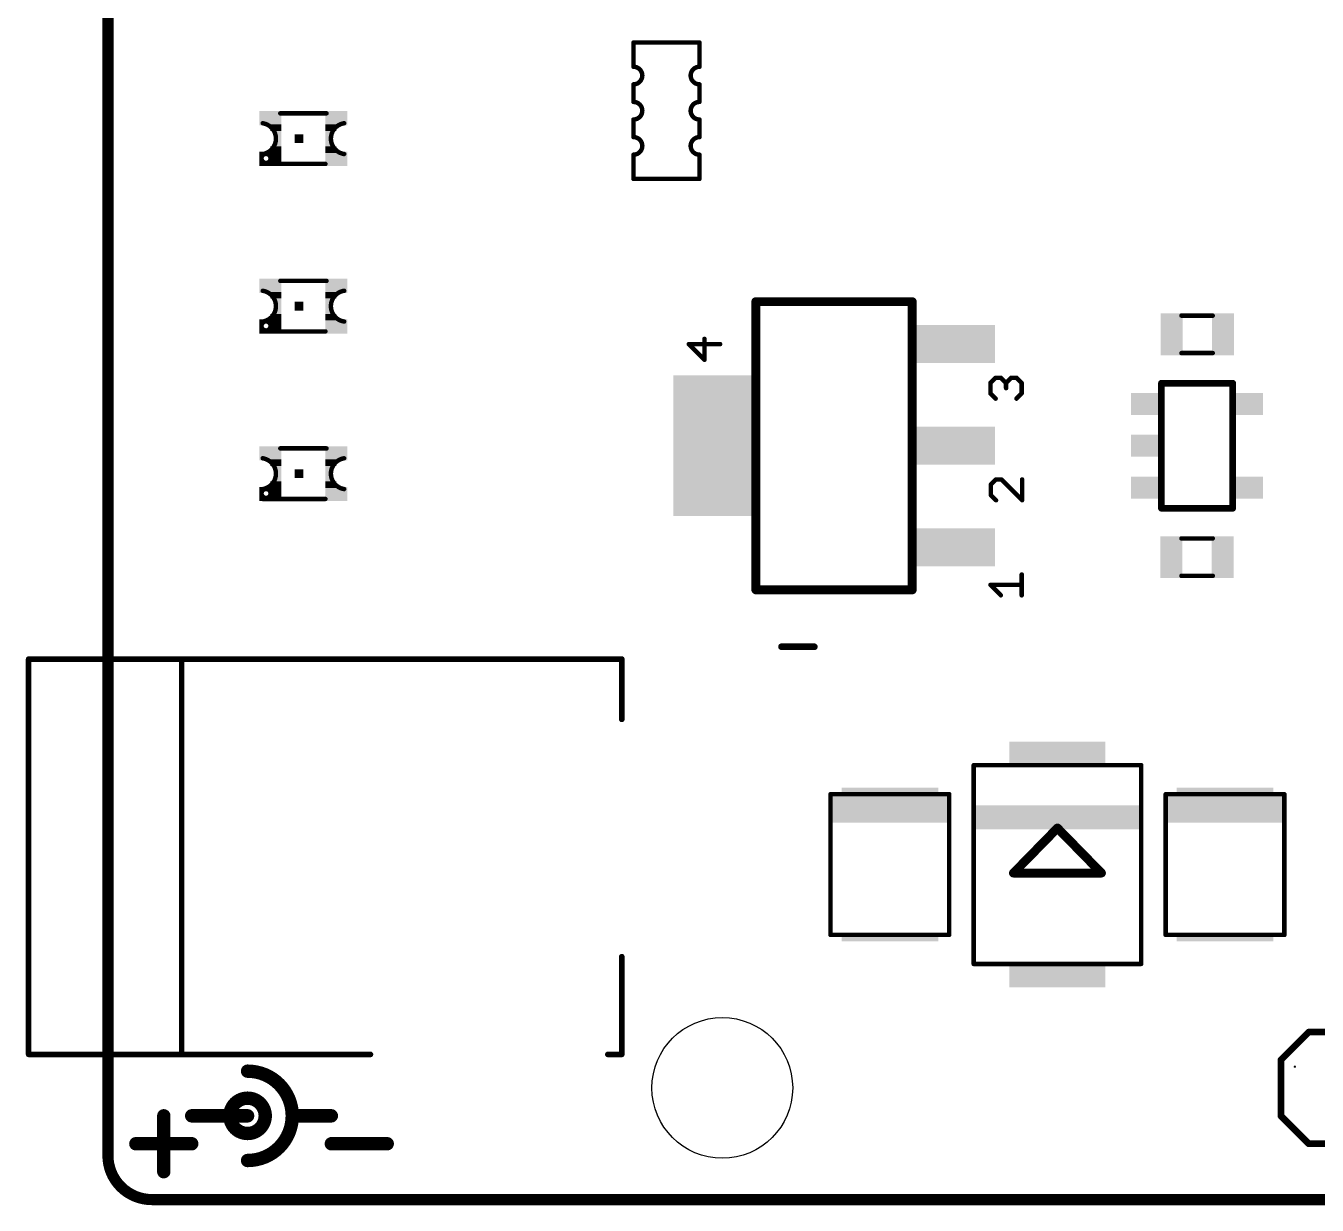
# Model space of a CAD drawing. Extents: x -1.9 to 68.7, y -0.1 to 62.9.
# Drawn here: x -1.87 to 27.5, y -0.13 to 26.7 of the extents above; entities that cross this region are included whole.
import ezdxf

# ---------------------------------------------------------------- set-up
doc = ezdxf.new("R2010")
doc.units = 0
for name, color, linetype in [('20', 53, 'CONTINUOUS'), ('21', 253, 'CONTINUOUS'), ('51', 253, 'CONTINUOUS')]:
    doc.layers.add(name, color=color, linetype=linetype)

# ---------------------------------------------------------------- blocks, each defined once
blk = doc.blocks.new('RECT')
blk.add_solid([(-0.5, -0.5), (0.5, -0.5), (-0.5, 0.5), (0.5, 0.5)])

msp = doc.modelspace()

# ---------------------------------------------------------------- linework, layer by layer
at = {"layer": '20', "const_width": 0.254}
for points in [[(0, 1), (0, 52.34)], [(65.04, 0), (1, 0)]]:
    msp.add_lwpolyline(points, dxfattribs=at)
at = {"layer": '20'}
for points, const_width in [([(0, 1, 0.4142), (1, 0)], 0.254), ([(0.0635, 1, 1), (-0.0635, 1)], 0.127), ([(-0.0635, 1, 1), (0.0635, 1)], 0.127), ([(1, 0.0635, 1), (1, -0.0635)], 0.127), ([(1, -0.0635, 1), (1, 0.0635)], 0.127)]:
    msp.add_lwpolyline(points, format="xyb", dxfattribs=dict(at, const_width=const_width))
msp.add_circle((13.97, 2.54), 1.6, dxfattribs=at)
at = {"layer": '21'}
for points, const_width in [([(14.732, 20.4216), (18.288, 20.4216)], 0.2032), ([(14.732, 13.8684), (14.732, 20.4216)], 0.2032), ([(18.288, 20.4216), (18.288, 13.8684)], 0.2032), ([(13.9192, 19.4567), (13.2074, 19.4567)], 0.1016), ([(13.2074, 19.4567), (13.5633, 19.1008)], 0.1016), ([(13.5633, 19.1008), (13.5633, 19.5753)], 0.1016), ([(20.0654, 18.5725), (20.184, 18.6911)], 0.1016), ([(20.0654, 18.3352), (20.0654, 18.5725)], 0.1016), ([(20.184, 18.6911), (20.3027, 18.6911)], 0.1016), ([(20.3027, 18.6911), (20.4213, 18.5725)], 0.1016), ([(20.4213, 18.5725), (20.5399, 18.6911)], 0.1016), ([(20.4213, 18.5725), (20.4213, 18.4539)], 0.1016), ([(20.5399, 18.6911), (20.6586, 18.6911)], 0.1016), ([(20.6586, 18.6911), (20.7772, 18.5725)], 0.1016), ([(20.7772, 18.5725), (20.7772, 18.3352)], 0.1016), ([(23.955, 18.567), (25.575, 18.567)], 0.1524), ([(23.955, 18.473), (23.955, 18.567)], 0.1524), ([(25.575, 18.567), (25.575, 18.473)], 0.1524), ([(20.184, 18.2166), (20.0654, 18.3352)], 0.1016), ([(20.7772, 18.3352), (20.6586, 18.2166)], 0.1016), ([(23.955, 17.573), (23.955, 17.667)], 0.1524), ([(25.575, 17.667), (25.575, 16.623)], 0.1524), ([(23.955, 16.623), (23.955, 16.717)], 0.1524), ([(20.1934, 16.3797), (20.0748, 16.2611)], 0.1016), ([(20.0748, 16.2611), (20.0748, 16.0238)], 0.1016), ([(20.3121, 16.3797), (20.1934, 16.3797)], 0.1016), ([(20.7866, 15.9052), (20.3121, 16.3797)], 0.1016), ([(20.7866, 16.3797), (20.7866, 15.9052)], 0.1016), ([(20.0748, 16.0238), (20.1934, 15.9052)], 0.1016), ([(23.955, 15.723), (23.955, 15.817)], 0.1524), ([(25.575, 15.817), (25.575, 15.723)], 0.1524), ([(25.575, 15.723), (23.955, 15.723)], 0.1524), ([(20.7772, 13.7432), (20.7772, 14.2177)], 0.1016), ([(18.288, 13.8684), (14.732, 13.8684)], 0.2032), ([(20.3027, 13.7432), (20.0654, 13.9805)], 0.1016), ([(20.0654, 13.9805), (20.7772, 13.9805)], 0.1016), ([(15.3162, 12.5735), (16.0619, 12.5735)], 0.1524), ([(1.6764, 12.2936), (-1.8034, 12.2936)], 0.127), ([(-1.8034, 12.2936), (-1.8034, 3.302)], 0.127), ([(11.684, 12.2936), (1.6764, 12.2936)], 0.127), ([(1.6764, 3.3274), (1.6764, 12.2936)], 0.127), ([(11.684, 10.922), (11.684, 12.2936)], 0.127), ([(19.685, 9.8806), (19.685, 5.3594)], 0.1016), ([(23.495, 9.8806), (23.495, 5.3594)], 0.1016), ([(21.59, 8.45), (20.59, 7.427)], 0.2032), ([(22.59, 7.427), (21.59, 8.45)], 0.2032), ([(20.59, 7.427), (22.59, 7.427)], 0.2032), ([(11.684, 5.5245), (11.684, 3.302)], 0.127), ([(27.305, 3.81), (26.67, 3.175)], 0.1524), ([(27.305, 3.81), (28.575, 3.81)], 0.1524), ([(-1.8034, 3.302), (5.969, 3.302)], 0.127), ([(11.684, 3.302), (11.3665, 3.302)], 0.127), ([(26.67, 3.175), (26.67, 1.905)], 0.1524), ([(26.9874, 3.023), (26.9875, 3.0231)], 0.0508), ([(1.27, 1.905), (1.27, 0.635)], 0.3048), ([(1.905, 1.905), (3.175, 1.905)], 0.3048), ([(4.191, 1.905), (5.08, 1.905)], 0.3048), ([(26.67, 1.905), (27.305, 1.27)], 0.1524), ([(0.635, 1.27), (1.905, 1.27)], 0.3048), ([(5.08, 1.27), (6.35, 1.27)], 0.3048), ([(28.575, 1.27), (27.305, 1.27)], 0.1524)]:
    msp.add_lwpolyline(points, dxfattribs=dict(at, const_width=const_width))
for points, const_width in [([(14.732, 20.4724, 1), (14.732, 20.3708)], 0.1016), ([(14.7828, 20.4216, 1), (14.6812, 20.4216)], 0.1016), ([(18.3388, 20.4216, 1), (18.2372, 20.4216)], 0.1016), ([(18.288, 20.3708, 1), (18.288, 20.4724)], 0.1016), ([(13.2254, 19.4747, 1), (13.1894, 19.4387)], 0.0508), ([(13.2074, 19.4821, 1), (13.2074, 19.4313)], 0.0508), ([(13.5887, 19.5753, 1), (13.5379, 19.5753)], 0.0508), ([(13.9192, 19.4313, 1), (13.9192, 19.4821)], 0.0508), ([(13.5379, 19.1008, 1), (13.5887, 19.1008)], 0.0508), ([(13.5453, 19.0828, 1), (13.5813, 19.1188)], 0.0508), ([(20.0474, 18.5905, 1), (20.0834, 18.5545)], 0.0508), ([(20.0908, 18.5725, 1), (20.04, 18.5725)], 0.0508), ([(20.184, 18.7165, 1), (20.184, 18.6657)], 0.0508), ([(20.202, 18.6732, 1), (20.1661, 18.7091)], 0.0508), ([(20.3206, 18.7091, 1), (20.2847, 18.6732)], 0.0508), ([(20.3027, 18.6657, 1), (20.3027, 18.7165)], 0.0508), ([(20.4033, 18.5905, 1), (20.4393, 18.5545)], 0.0508), ([(20.4467, 18.5725, 1), (20.3959, 18.5725)], 0.0508), ([(20.4033, 18.5545, 1), (20.4393, 18.5905)], 0.0508), ([(20.5399, 18.7165, 1), (20.5399, 18.6657)], 0.0508), ([(20.5579, 18.6732, 1), (20.522, 18.7091)], 0.0508), ([(20.6765, 18.7091, 1), (20.6406, 18.6732)], 0.0508), ([(20.6586, 18.6657, 1), (20.6586, 18.7165)], 0.0508), ([(20.8026, 18.5725, 1), (20.7518, 18.5725)], 0.0508), ([(20.7592, 18.5545, 1), (20.7952, 18.5905)], 0.0508), ([(23.955, 18.6051, 1), (23.955, 18.5289)], 0.0762), ([(23.9931, 18.567, 1), (23.9169, 18.567)], 0.0762), ([(23.9169, 18.473, 1), (23.9931, 18.473)], 0.0762), ([(25.6131, 18.567, 1), (25.5369, 18.567)], 0.0762), ([(25.5369, 18.473, 1), (25.6131, 18.473)], 0.0762), ([(25.575, 18.5289, 1), (25.575, 18.6051)], 0.0762), ([(20.0834, 18.3532, 1), (20.0474, 18.3173)], 0.0508), ([(20.04, 18.3352, 1), (20.0908, 18.3352)], 0.0508), ([(20.1661, 18.1986, 1), (20.202, 18.2346)], 0.0508), ([(20.3959, 18.4539, 1), (20.4467, 18.4539)], 0.0508), ([(20.6406, 18.2346, 1), (20.6765, 18.1986)], 0.0508), ([(20.7518, 18.3352, 1), (20.8026, 18.3352)], 0.0508), ([(20.7952, 18.3173, 1), (20.7592, 18.3532)], 0.0508), ([(23.9931, 17.667, 1), (23.9169, 17.667)], 0.0762), ([(25.6131, 17.667, 1), (25.5369, 17.667)], 0.0762), ([(23.9169, 17.573, 1), (23.9931, 17.573)], 0.0762), ([(23.9931, 16.717, 1), (23.9169, 16.717)], 0.0762), ([(23.9169, 16.623, 1), (23.9931, 16.623)], 0.0762), ([(25.5369, 16.623, 1), (25.6131, 16.623)], 0.0762), ([(20.0568, 16.2791, 1), (20.0928, 16.2431)], 0.0508), ([(20.1002, 16.2611, 1), (20.0494, 16.2611)], 0.0508), ([(20.1934, 16.4051, 1), (20.1934, 16.3543)], 0.0508), ([(20.2114, 16.3618, 1), (20.1755, 16.3977)], 0.0508), ([(20.33, 16.3977, 1), (20.2941, 16.3618)], 0.0508), ([(20.3121, 16.3543, 1), (20.3121, 16.4051)], 0.0508), ([(20.812, 16.3797, 1), (20.7612, 16.3797)], 0.0508), ([(20.0928, 16.0418, 1), (20.0568, 16.0059)], 0.0508), ([(20.0494, 16.0238, 1), (20.1002, 16.0238)], 0.0508), ([(20.1755, 15.8872, 1), (20.2114, 15.9232)], 0.0508), ([(20.7612, 15.9052, 1), (20.812, 15.9052)], 0.0508), ([(20.7686, 15.8872, 1), (20.8046, 15.9232)], 0.0508), ([(23.9931, 15.817, 1), (23.9169, 15.817)], 0.0762), ([(25.6131, 15.817, 1), (25.5369, 15.817)], 0.0762), ([(23.955, 15.7611, 1), (23.955, 15.6849)], 0.0762), ([(23.9169, 15.723, 1), (23.9931, 15.723)], 0.0762), ([(25.5369, 15.723, 1), (25.6131, 15.723)], 0.0762), ([(25.575, 15.6849, 1), (25.575, 15.7611)], 0.0762), ([(20.8026, 14.2177, 1), (20.7518, 14.2177)], 0.0508), ([(14.732, 13.9192, 1), (14.732, 13.8176)], 0.1016), ([(14.6812, 13.8684, 1), (14.7828, 13.8684)], 0.1016), ([(18.2372, 13.8684, 1), (18.3388, 13.8684)], 0.1016), ([(18.288, 13.8176, 1), (18.288, 13.9192)], 0.1016), ([(20.0834, 13.9984, 1), (20.0474, 13.9625)], 0.0508), ([(20.0654, 14.0059, 1), (20.0654, 13.9551)], 0.0508), ([(20.7772, 13.9551, 1), (20.7772, 14.0059)], 0.0508), ([(20.2847, 13.7252, 1), (20.3206, 13.7612)], 0.0508), ([(20.7518, 13.7432, 1), (20.8026, 13.7432)], 0.0508), ([(15.3162, 12.6116, 1), (15.3162, 12.5354)], 0.0762), ([(16.0619, 12.5354, 1), (16.0619, 12.6116)], 0.0762), ([(-1.8034, 12.3254, 1), (-1.8034, 12.2619)], 0.0635), ([(-1.7717, 12.2936, 1), (-1.8352, 12.2936)], 0.0635), ([(1.6764, 12.3254, 1), (1.6764, 12.2619)], 0.0635), ([(1.7082, 12.2936, 1), (1.6447, 12.2936)], 0.0635), ([(1.6764, 12.2619, 1), (1.6764, 12.3254)], 0.0635), ([(11.7158, 12.2936, 1), (11.6523, 12.2936)], 0.0635), ([(11.684, 12.2619, 1), (11.684, 12.3254)], 0.0635), ([(11.6523, 10.922, 1), (11.7158, 10.922)], 0.0635), ([(19.7104, 9.8806, 1), (19.6596, 9.8806)], 0.0508), ([(23.5204, 9.8806, 1), (23.4696, 9.8806)], 0.0508), ([(21.6263, 8.4855, 1), (21.5537, 8.4145)], 0.1016), ([(21.6263, 8.4145, 1), (21.5537, 8.4855)], 0.1016), ([(20.59, 7.4778, 1), (20.59, 7.3762)], 0.1016), ([(20.5537, 7.4625, 1), (20.6263, 7.3915)], 0.1016), ([(22.5537, 7.3915, 1), (22.6263, 7.4625)], 0.1016), ([(22.59, 7.3762, 1), (22.59, 7.4778)], 0.1016), ([(11.7158, 5.5245, 1), (11.6523, 5.5245)], 0.0635), ([(19.6596, 5.3594, 1), (19.7104, 5.3594)], 0.0508), ([(23.4696, 5.3594, 1), (23.5204, 5.3594)], 0.0508), ([(27.305, 3.8481, 1), (27.305, 3.7719)], 0.0762), ([(27.3319, 3.7831, 1), (27.2781, 3.8369)], 0.0762), ([(-1.8034, 3.3338, 1), (-1.8034, 3.2702)], 0.0635), ([(-1.8352, 3.302, 1), (-1.7717, 3.302)], 0.0635), ([(1.6447, 3.3274, 1), (1.7082, 3.3274)], 0.0635), ([(5.969, 3.2702, 1), (5.969, 3.3338)], 0.0635), ([(11.3665, 3.3338, 1), (11.3665, 3.2702)], 0.0635), ([(11.6523, 3.302, 1), (11.7158, 3.302)], 0.0635), ([(11.684, 3.2702, 1), (11.684, 3.3338)], 0.0635), ([(26.7081, 3.175, 1), (26.6319, 3.175)], 0.0762), ([(26.6431, 3.2019, 1), (26.6969, 3.1481)], 0.0762), ([(4.191, 1.905, 0.4142), (3.175, 2.921)], 0.3048), ([(3.175, 2.9972, 1), (3.175, 2.8448)], 0.1524), ([(26.9784, 3.032, 1), (26.9964, 3.014)], 0.0254), ([(26.9965, 3.0141, 1), (26.9785, 3.0321)], 0.0254), ([(3.175, 1.5034, 1), (3.175, 2.3066, 1), (3.175, 1.5034)], 0.3048), ([(1.3462, 1.905, 1), (1.1938, 1.905)], 0.1524), ([(1.905, 1.9812, 1), (1.905, 1.8288)], 0.1524), ([(3.175, 0.889, 0.4142), (4.191, 1.905)], 0.3048), ([(3.175, 1.8288, 1), (3.175, 1.9812)], 0.1524), ([(4.2672, 1.905, 1), (4.1148, 1.905)], 0.1524), ([(4.191, 1.9812, 1), (4.191, 1.8288)], 0.1524), ([(5.08, 1.8288, 1), (5.08, 1.9812)], 0.1524), ([(4.1148, 1.905, 1), (4.2672, 1.905)], 0.1524), ([(26.6319, 1.905, 1), (26.7081, 1.905)], 0.0762), ([(26.6969, 1.9319, 1), (26.6431, 1.8781)], 0.0762), ([(0.635, 1.3462, 1), (0.635, 1.1938)], 0.1524), ([(1.905, 1.1938, 1), (1.905, 1.3462)], 0.1524), ([(5.08, 1.3462, 1), (5.08, 1.1938)], 0.1524), ([(6.35, 1.1938, 1), (6.35, 1.3462)], 0.1524), ([(27.305, 1.3081, 1), (27.305, 1.2319)], 0.0762), ([(27.2781, 1.2431, 1), (27.3319, 1.2969)], 0.0762), ([(3.175, 0.9652, 1), (3.175, 0.8128)], 0.1524), ([(1.1938, 0.635, 1), (1.3462, 0.635)], 0.1524)]:
    msp.add_lwpolyline(points, format="xyb", dxfattribs=dict(at, const_width=const_width))
at = {"layer": '51'}
for points, const_width in [([(11.95, 25.765), (11.95, 26.315)], 0.1016), ([(11.95, 26.315), (13.45, 26.315)], 0.1016), ([(13.45, 26.315), (13.45, 25.765)], 0.1016), ([(11.95, 24.965), (11.95, 25.365)], 0.1016), ([(13.45, 25.365), (13.45, 24.965)], 0.1016), ([(3.92, 24.705), (4.97, 24.705)], 0.1016), ([(11.95, 24.165), (11.95, 24.565)], 0.1016), ([(13.45, 24.565), (13.45, 24.165)], 0.1016), ([(11.95, 23.215), (11.95, 23.765)], 0.1016), ([(13.45, 23.765), (13.45, 23.215)], 0.1016), ([(4.945, 23.555), (3.52, 23.555)], 0.1016), ([(13.45, 23.215), (11.95, 23.215)], 0.1016), ([(3.92, 20.895), (4.97, 20.895)], 0.1016), ([(25.121, 20.104), (24.409, 20.104)], 0.1016), ([(4.945, 19.745), (3.52, 19.745)], 0.1016), ([(25.121, 19.253), (24.409, 19.253)], 0.1016), ([(23.955, 15.723), (23.955, 18.567)], 0.1524), ([(25.575, 18.567), (25.575, 15.723)], 0.1524), ([(3.92, 17.085), (4.97, 17.085)], 0.1016), ([(4.945, 15.935), (3.52, 15.935)], 0.1016), ([(24.409, 15.037), (25.121, 15.037)], 0.1016), ([(24.409, 14.186), (25.121, 14.186)], 0.1016), ([(19.685, 9.8806), (23.495, 9.8806)], 0.1016), ([(16.43, 6.02), (16.43, 9.22)], 0.1016), ([(16.43, 9.22), (19.13, 9.22)], 0.1016), ([(19.13, 9.22), (19.13, 6.02)], 0.1016), ([(24.05, 6.02), (24.05, 9.22)], 0.1016), ([(24.05, 9.22), (26.75, 9.22)], 0.1016), ([(26.75, 9.22), (26.75, 6.02)], 0.1016), ([(19.13, 6.02), (16.43, 6.02)], 0.1016), ([(26.75, 6.02), (24.05, 6.02)], 0.1016), ([(19.685, 5.3594), (23.495, 5.3594)], 0.1016)]:
    msp.add_lwpolyline(points, dxfattribs=dict(at, const_width=const_width))
for points, const_width in [([(11.9754, 26.315, 1), (11.9246, 26.315)], 0.0508), ([(11.95, 26.3404, 1), (11.95, 26.2896)], 0.0508), ([(13.4754, 26.315, 1), (13.4246, 26.315)], 0.0508), ([(13.45, 26.2896, 1), (13.45, 26.3404)], 0.0508), ([(11.95, 25.365, 1), (11.95, 25.765)], 0.1016), ([(11.95, 25.7904, 1), (11.95, 25.7396)], 0.0508), ([(11.9246, 25.765, 1), (11.9754, 25.765)], 0.0508), ([(13.45, 25.765, 1), (13.45, 25.365)], 0.1016), ([(13.4246, 25.765, 1), (13.4754, 25.765)], 0.0508), ([(13.45, 25.7396, 1), (13.45, 25.7904)], 0.0508), ([(11.9754, 25.365, 1), (11.9246, 25.365)], 0.0508), ([(11.95, 25.3904, 1), (11.95, 25.3396)], 0.0508), ([(13.4754, 25.365, 1), (13.4246, 25.365)], 0.0508), ([(13.45, 25.3396, 1), (13.45, 25.3904)], 0.0508), ([(11.95, 24.565, 1), (11.95, 24.965)], 0.1016), ([(11.95, 24.9904, 1), (11.95, 24.9396)], 0.0508), ([(11.9246, 24.965, 1), (11.9754, 24.965)], 0.0508), ([(13.45, 24.965, 1), (13.45, 24.565)], 0.1016), ([(13.4246, 24.965, 1), (13.4754, 24.965)], 0.0508), ([(13.45, 24.9396, 1), (13.45, 24.9904)], 0.0508), ([(3.92, 24.7304, 1), (3.92, 24.6796)], 0.0508), ([(4.97, 24.6796, 1), (4.97, 24.7304)], 0.0508), ([(3.52, 23.78, 0.8571), (3.52, 24.48)], 0.1016), ([(3.5239, 24.5051, 1), (3.5161, 24.4549)], 0.0508), ([(5.37, 24.48, 0.8571), (5.37, 23.78)], 0.1016), ([(5.3739, 24.4549, 1), (5.3661, 24.5051)], 0.0508), ([(11.9754, 24.565, 1), (11.9246, 24.565)], 0.0508), ([(11.95, 24.5904, 1), (11.95, 24.5396)], 0.0508), ([(13.4754, 24.565, 1), (13.4246, 24.565)], 0.0508), ([(13.45, 24.5396, 1), (13.45, 24.5904)], 0.0508), ([(11.95, 23.765, 1), (11.95, 24.165)], 0.1016), ([(11.95, 24.1904, 1), (11.95, 24.1396)], 0.0508), ([(11.9246, 24.165, 1), (11.9754, 24.165)], 0.0508), ([(13.45, 24.165, 1), (13.45, 23.765)], 0.1016), ([(13.4246, 24.165, 1), (13.4754, 24.165)], 0.0508), ([(13.45, 24.1396, 1), (13.45, 24.1904)], 0.0508), ([(3.595, 23.577, 1), (3.595, 23.783, 1), (3.595, 23.577)], 0.1016), ([(3.5161, 23.8051, 1), (3.5239, 23.7549)], 0.0508), ([(5.3661, 23.7549, 1), (5.3739, 23.8051)], 0.0508), ([(11.9754, 23.765, 1), (11.9246, 23.765)], 0.0508), ([(11.95, 23.7904, 1), (11.95, 23.7396)], 0.0508), ([(13.4754, 23.765, 1), (13.4246, 23.765)], 0.0508), ([(13.45, 23.7396, 1), (13.45, 23.7904)], 0.0508), ([(3.52, 23.5804, 1), (3.52, 23.5296)], 0.0508), ([(4.945, 23.5296, 1), (4.945, 23.5804)], 0.0508), ([(11.95, 23.2404, 1), (11.95, 23.1896)], 0.0508), ([(11.9246, 23.215, 1), (11.9754, 23.215)], 0.0508), ([(13.4246, 23.215, 1), (13.4754, 23.215)], 0.0508), ([(13.45, 23.1896, 1), (13.45, 23.2404)], 0.0508), ([(3.92, 20.9204, 1), (3.92, 20.8696)], 0.0508), ([(4.97, 20.8696, 1), (4.97, 20.9204)], 0.0508), ([(3.52, 19.97, 0.8571), (3.52, 20.67)], 0.1016), ([(3.5239, 20.6951, 1), (3.5161, 20.6449)], 0.0508), ([(5.37, 20.67, 0.8571), (5.37, 19.97)], 0.1016), ([(5.3739, 20.6449, 1), (5.3661, 20.6951)], 0.0508), ([(3.595, 19.767, 1), (3.595, 19.973, 1), (3.595, 19.767)], 0.1016), ([(3.5161, 19.9951, 1), (3.5239, 19.9449)], 0.0508), ([(5.3661, 19.9449, 1), (5.3739, 19.9951)], 0.0508), ([(24.409, 20.1294, 1), (24.409, 20.0786)], 0.0508), ([(25.121, 20.0786, 1), (25.121, 20.1294)], 0.0508), ([(3.52, 19.7704, 1), (3.52, 19.7196)], 0.0508), ([(4.945, 19.7196, 1), (4.945, 19.7704)], 0.0508), ([(24.409, 19.2784, 1), (24.409, 19.2276)], 0.0508), ([(25.121, 19.2276, 1), (25.121, 19.2784)], 0.0508), ([(23.9931, 18.567, 1), (23.9169, 18.567)], 0.0762), ([(25.6131, 18.567, 1), (25.5369, 18.567)], 0.0762), ([(3.92, 17.1104, 1), (3.92, 17.0596)], 0.0508), ([(4.97, 17.0596, 1), (4.97, 17.1104)], 0.0508), ([(3.52, 16.16, 0.8571), (3.52, 16.86)], 0.1016), ([(3.5239, 16.8851, 1), (3.5161, 16.8349)], 0.0508), ([(5.37, 16.86, 0.8571), (5.37, 16.16)], 0.1016), ([(5.3739, 16.8349, 1), (5.3661, 16.8851)], 0.0508), ([(3.595, 15.957, 1), (3.595, 16.163, 1), (3.595, 15.957)], 0.1016), ([(3.5161, 16.1851, 1), (3.5239, 16.1349)], 0.0508), ([(5.3661, 16.1349, 1), (5.3739, 16.1851)], 0.0508), ([(3.52, 15.9604, 1), (3.52, 15.9096)], 0.0508), ([(4.945, 15.9096, 1), (4.945, 15.9604)], 0.0508), ([(23.9169, 15.723, 1), (23.9931, 15.723)], 0.0762), ([(25.5369, 15.723, 1), (25.6131, 15.723)], 0.0762), ([(24.409, 15.0624, 1), (24.409, 15.0116)], 0.0508), ([(25.121, 15.0116, 1), (25.121, 15.0624)], 0.0508), ([(24.409, 14.2114, 1), (24.409, 14.1606)], 0.0508), ([(25.121, 14.1606, 1), (25.121, 14.2114)], 0.0508), ([(19.685, 9.906, 1), (19.685, 9.8552)], 0.0508), ([(23.495, 9.8552, 1), (23.495, 9.906)], 0.0508), ([(16.4554, 9.22, 1), (16.4046, 9.22)], 0.0508), ([(16.43, 9.2454, 1), (16.43, 9.1946)], 0.0508), ([(19.1554, 9.22, 1), (19.1046, 9.22)], 0.0508), ([(19.13, 9.1946, 1), (19.13, 9.2454)], 0.0508), ([(24.0754, 9.22, 1), (24.0246, 9.22)], 0.0508), ([(24.05, 9.2454, 1), (24.05, 9.1946)], 0.0508), ([(26.7754, 9.22, 1), (26.7246, 9.22)], 0.0508), ([(26.75, 9.1946, 1), (26.75, 9.2454)], 0.0508), ([(16.43, 6.0454, 1), (16.43, 5.9946)], 0.0508), ([(16.4046, 6.02, 1), (16.4554, 6.02)], 0.0508), ([(19.1046, 6.02, 1), (19.1554, 6.02)], 0.0508), ([(19.13, 5.9946, 1), (19.13, 6.0454)], 0.0508), ([(24.05, 6.0454, 1), (24.05, 5.9946)], 0.0508), ([(24.0246, 6.02, 1), (24.0754, 6.02)], 0.0508), ([(26.7246, 6.02, 1), (26.7754, 6.02)], 0.0508), ([(26.75, 5.9946, 1), (26.75, 6.0454)], 0.0508), ([(19.685, 5.3848, 1), (19.685, 5.334)], 0.0508), ([(23.495, 5.334, 1), (23.495, 5.3848)], 0.0508)]:
    msp.add_lwpolyline(points, format="xyb", dxfattribs=dict(at, const_width=const_width))

# ---------------------------------------------------------------- block references
at = {"layer": '21', "xscale": 0.2, "yscale": 0.2, "rotation": 90}
for p in [(4.345, 24.13), (4.345, 20.32), (4.345, 16.51)]:
    msp.add_blockref('RECT', p, dxfattribs=at)
at = {"layer": '51'}
for p, xscale, yscale, rotation in [((3.695, 24.5925), 0.325, 0.5, 90), ((5.195, 24.5925), 0.325, 0.5, 90), ((3.82, 24.38), 0.15, 0.25, 90), ((5.07, 24.38), 0.15, 0.25, 90), ((3.8575, 24.13), 0.4, 0.175, 90), ((5.0325, 24.13), 0.4, 0.175, 90), ((3.4825, 23.6675), 0.325, 0.075, 90), ((3.795, 23.68), 0.3, 0.3, 90), ((3.82, 23.88), 0.15, 0.25, 90), ((5.07, 23.88), 0.15, 0.25, 90), ((5.195, 23.6675), 0.325, 0.5, 90), ((3.695, 20.7825), 0.325, 0.5, 90), ((5.195, 20.7825), 0.325, 0.5, 90), ((3.82, 20.57), 0.15, 0.25, 90), ((5.07, 20.57), 0.15, 0.25, 90), ((3.8575, 20.32), 0.4, 0.175, 90), ((5.0325, 20.32), 0.4, 0.175, 90), ((3.4825, 19.8575), 0.325, 0.075, 90), ((3.795, 19.87), 0.3, 0.3, 90), ((3.82, 20.07), 0.15, 0.25, 90), ((5.07, 20.07), 0.15, 0.25, 90), ((5.195, 19.8575), 0.325, 0.5, 90), ((24.1848, 19.6799), 0.5001, 0.95, 180), ((25.3532, 19.6799), 0.5001, 0.95, 180), ((19.2405, 19.4564), 0.8636, 1.8542, 90), ((19.2405, 19.4564), 0.8636, 1.8542, 90), ((13.7795, 17.145), 3.2004, 1.8542, 90), ((13.7795, 17.145), 3.2004, 1.8542, 90), ((23.59, 18.095), 0.5, 0.65, 270), ((25.94, 18.095), 0.5, 0.65, 270), ((19.2405, 17.145), 0.8636, 1.8542, 90), ((19.2405, 17.145), 0.8636, 1.8542, 90), ((23.59, 17.145), 0.5, 0.65, 270), ((3.695, 16.9725), 0.325, 0.5, 90), ((5.195, 16.9725), 0.325, 0.5, 90), ((3.82, 16.76), 0.15, 0.25, 90), ((5.07, 16.76), 0.15, 0.25, 90), ((3.8575, 16.51), 0.4, 0.175, 90), ((5.0325, 16.51), 0.4, 0.175, 90), ((23.59, 16.195), 0.5, 0.65, 270), ((25.94, 16.195), 0.5, 0.65, 270), ((3.4825, 16.0475), 0.325, 0.075, 90), ((3.795, 16.06), 0.3, 0.3, 90), ((3.82, 16.26), 0.15, 0.25, 90), ((5.07, 16.26), 0.15, 0.25, 90), ((5.195, 16.0475), 0.325, 0.5, 90), ((19.2405, 14.8336), 0.8636, 1.8542, 90), ((19.2405, 14.8336), 0.8636, 1.8542, 90), ((21.59, 10.1473), 0.5334, 2.1844, 270), ((17.78, 8.895), 0.65, 2.7, 270), ((17.78, 9.27), 0.2, 2.2, 270), ((25.4, 8.895), 0.65, 2.7, 270), ((25.4, 9.27), 0.2, 2.2, 270), ((21.59, 8.695), 0.55, 3.8, 270), ((17.78, 5.97), 0.2, 2.2, 90), ((25.4, 5.97), 0.2, 2.2, 90), ((21.59, 5.0927), 0.5334, 2.1844, 270)]:
    msp.add_blockref('RECT', p, dxfattribs=dict(at, xscale=xscale, yscale=yscale, rotation=rotation))
at = {"layer": '51', "xscale": 0.5001, "yscale": 0.95}
for p in [(24.1769, 14.6101), (25.3453, 14.6101)]:
    msp.add_blockref('RECT', p, dxfattribs=at)

doc.saveas('drawing.dxf')
